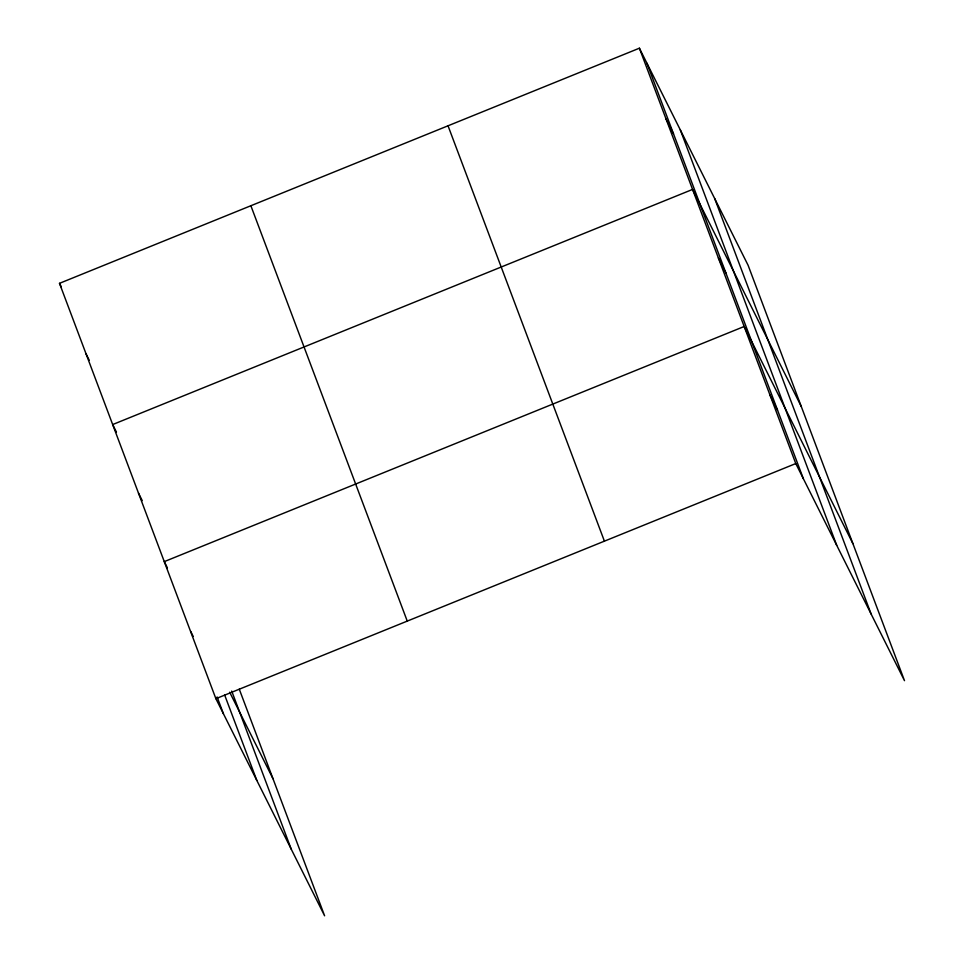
<?xml version="1.0" encoding="UTF-8"?>
<svg xmlns="http://www.w3.org/2000/svg" width="964" height="964" viewBox="0 0 964 964"><rect width="100%" height="100%" fill="white"/><g stroke="black" fill="none" stroke-linecap="round" stroke-linejoin="round"><path stroke-width="1.45" d="M239.289 689.212L324.603 915.8L215.888 698.695L59.503 283.332L639.397 48.2L748.112 265.305L904.497 680.668L795.782 463.564L639.397 48.2M215.888 698.695L795.782 463.564M665.979 118.813L673.511 133.851M801.289 406.531L692.574 189.426L112.668 424.558L116.439 432.077M718.373 257.954L725.904 272.993M852.887 543.6L744.172 326.495L164.278 561.626L167.411 567.892M769.971 395.035L777.502 410.074M59.503 283.332L61.383 287.091M86.085 353.945L89.23 360.211M138.479 493.086L142.238 500.605M229.685 692.224L272.993 778.731M190.703 631.42L193.222 636.433M714.722 198.62L871.107 613.984M680.319 129.923L836.704 545.287M646.928 63.238L803.313 478.602M448.031 125.79L604.416 541.166M250.869 205.742L407.254 621.105M231.709 691.067L291.212 849.115M224.684 695.092L256.81 780.418M217.093 696.948L223.419 713.734"/></g></svg>
